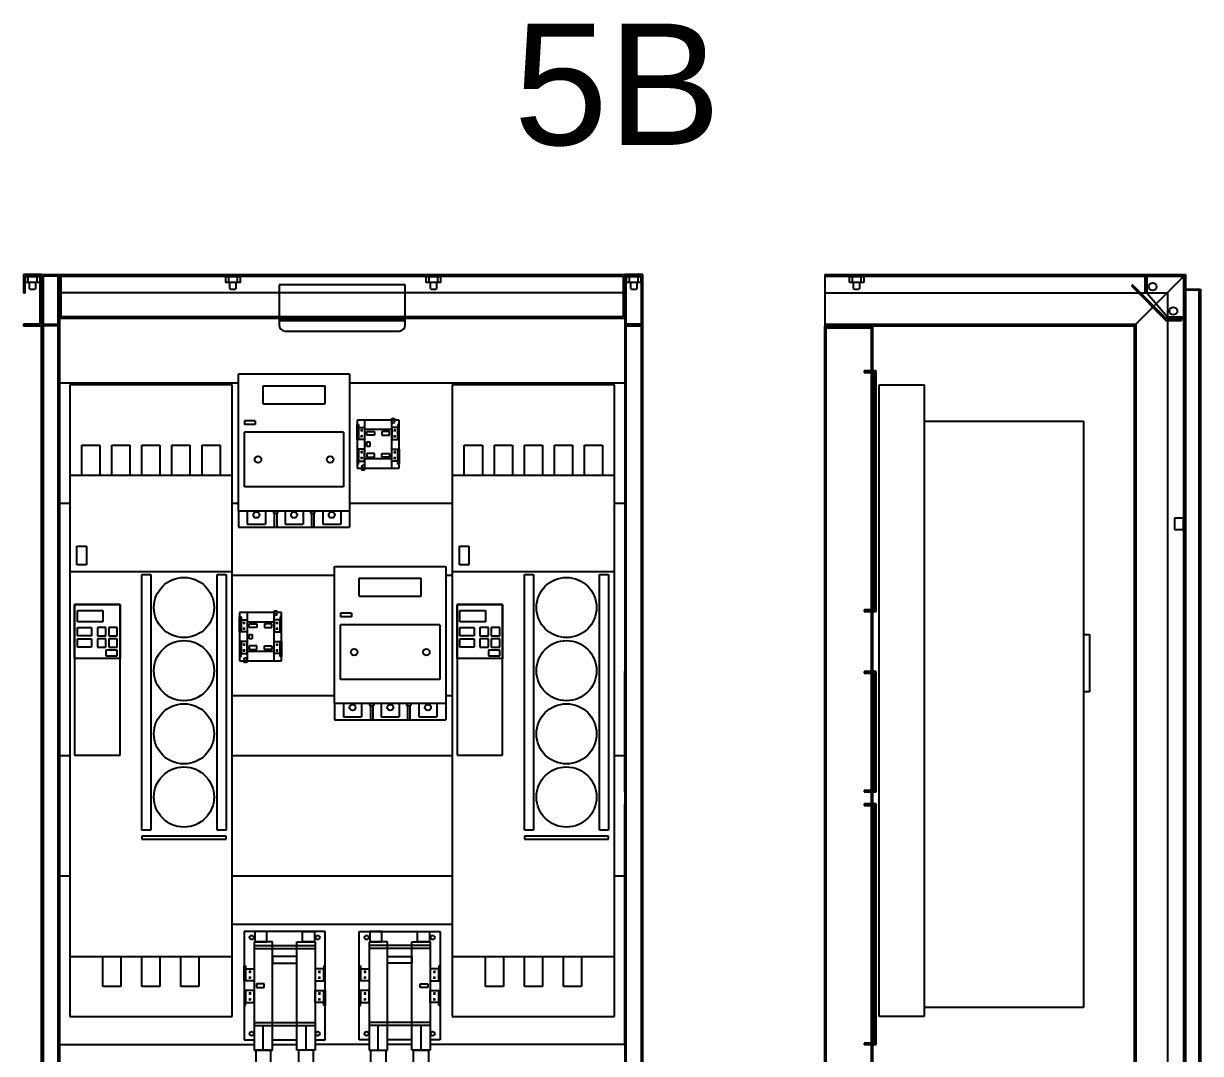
# Model space of a CAD drawing. Header units: millimetres. Extents: x 3151 to 30896, y 1337 to 7086.
# Drawn here: x 21714 to 23671, y 5242 to 6954 of the extents above; entities that cross this region are included whole.
import ezdxf

# ---------------------------------------------------------------- set-up
doc = ezdxf.new("R2010")
doc.units = ezdxf.units.MM
doc.styles.get("Standard").update_dxf_attribs({"font": 'arial.ttf'})

msp = doc.modelspace()

# ---------------------------------------------------------------- hatches: boundary and pattern name
for points in [[(23614.1, 6460.5), (23640.2, 6460.5), (23640.2, 6463.2), (23615.2, 6463.2), (23558.6, 6519.8), (23556.7, 6517.9)], [(23616.5, 6463.7), (23616.5, 6466.3), (23643.8, 6466.3), (23643.8, 6534), (23582.1, 6534), (23582.1, 6506.7), (23579.5, 6506.7), (23579.5, 6536.7), (23646.5, 6536.7), (23646.5, 6463.7)], [(23132, 6376.7), (23112, 6376.7), (23112, 6374), (23129.3, 6374), (23129.3, 5979.3), (23112, 5979.3), (23112, 5976.7), (23132, 5976.7)], [(23132, 5876.7), (23112, 5876.7), (23112, 5874), (23129.3, 5874), (23129.3, 5679.3), (23112, 5679.3), (23112, 5676.7), (23132, 5676.7)], [(23132, 5656.7), (23112, 5656.7), (23112, 5654), (23129.3, 5654), (23129.3, 5259.3), (23112, 5259.3), (23112, 5256.7), (23132, 5256.7)]]:
    msp.add_hatch(color=7).paths.add_polyline_path(points)

# ---------------------------------------------------------------- linework, layer by layer
at = {"color": 7}
for p, q in [((21743.8, 6536.7), (21713.8, 6536.7)), ((21713.8, 6536.7), (21713.8, 6506.7)), ((21716.5, 6506.7), (21716.5, 6534)), ((21716.5, 6534), (21741.2, 6534)), ((21741.2, 6534), (21741.2, 6454.3)), ((21743.8, 4336.7), (21743.8, 6536.7)), ((21743.8, 6536.7), (21773.8, 6536.7)), ((21743.8, 6451.7), (21743.8, 6536.7)), ((21743.8, 6536.7), (21773.8, 6536.7)), ((21743.8, 6451.7), (21743.8, 6536.7)), ((21771.2, 6534), (21746.5, 6534)), ((21746.5, 6534), (21746.5, 4339.3)), ((21771.2, 6534), (21746.5, 6534)), ((21746.5, 6534), (21746.5, 6454.3)), ((21771.2, 4339.3), (21771.2, 6534)), ((21771.2, 6506.7), (21771.2, 6534)), ((21773.8, 6536.7), (21773.8, 4336.7)), ((21773.8, 6463.7), (21773.8, 6536.7)), ((21773.8, 6536.7), (22713.8, 6536.7)), ((21773.8, 6536.7), (21773.8, 6506.7)), ((21776.5, 6534), (22711.2, 6534)), ((21776.5, 6466.3), (21776.5, 6534)), ((22348.8, 6519.5), (22138.8, 6519.5)), ((22138.8, 6519.5), (22138.8, 6460.5)), ((22348.8, 6460.5), (22348.8, 6519.5)), ((22711.2, 6534), (22711.2, 6466.3)), ((22743.8, 6536.7), (22713.8, 6536.7)), ((22713.8, 6536.7), (22713.8, 4336.7)), ((22713.8, 6536.7), (22713.8, 6463.7)), ((22743.8, 6536.7), (22713.8, 6536.7)), ((22713.8, 6536.7), (22713.8, 6506.7)), ((22716.5, 6534), (22741.2, 6534)), ((22716.5, 4339.3), (22716.5, 6534)), ((22716.5, 6506.7), (22716.5, 6534)), ((22716.5, 6534), (22741.2, 6534)), ((22741.2, 6534), (22741.2, 4339.3)), ((22741.2, 6534), (22741.2, 6454.3)), ((22743.8, 4336.7), (22743.8, 6536.7)), ((22743.8, 6451.7), (22743.8, 6536.7)), ((23046.5, 6536.7), (23646.5, 6536.7)), ((23046.5, 6536.7), (23116.5, 6536.7)), ((23046.5, 6536.7), (23046.5, 4336.7)), ((23046.5, 6534), (23646.5, 6534)), ((23087.6, 6533.7), (23111.4, 6533.7)), ((23087.6, 6523.7), (23087.6, 6533.7)), ((23111.4, 6523.7), (23087.6, 6523.7)), ((23092.5, 6523.7), (23092.5, 6533.7)), ((23092.5, 6533.7), (23106.5, 6533.7)), ((23106.5, 6523.7), (23092.5, 6523.7)), ((23094.5, 6533.7), (23094.5, 6536.7)), ((23094.5, 6513.8), (23094.5, 6523.7)), ((23104.5, 6536.7), (23104.5, 6533.7)), ((23104.5, 6523.7), (23104.5, 6513.8)), ((23106.5, 6533.7), (23106.5, 6523.7)), ((23111.4, 6533.7), (23111.4, 6523.7)), ((23558.6, 6519.8), (23556.7, 6517.9)), ((23615.2, 6463.2), (23558.6, 6519.8)), ((23646.5, 6536.7), (23561.5, 6451.7)), ((23579.5, 6506.7), (23579.5, 6536.7)), ((23579.5, 6536.7), (23646.5, 6536.7)), ((23643.8, 6534), (23582.1, 6534)), ((23582.1, 6534), (23582.1, 6506.7)), ((23643.8, 4336.7), (23643.8, 6536.7)), ((23643.8, 6466.3), (23643.8, 6534)), ((23646.5, 6536.7), (23646.5, 4336.7)), ((23646.5, 6536.7), (23646.5, 6463.7)), ((21713.8, 6506.7), (21716.5, 6506.7)), ((21773.8, 6506.7), (21771.2, 6506.7)), ((22711.2, 6506.7), (21776.5, 6506.7)), ((22713.8, 6506.7), (22716.5, 6506.7)), ((23046.5, 6506.7), (23616.5, 6506.7)), ((23096.5, 6511.8), (23094.5, 6513.8)), ((23102.5, 6511.8), (23096.5, 6511.8)), ((23104.5, 6513.8), (23102.5, 6511.8)), ((23556.7, 6517.9), (23614.1, 6460.5)), ((23582.1, 6506.7), (23579.5, 6506.7)), ((23582.1, 6506.7), (23616.5, 6466.3)), ((23616.5, 6506.7), (23616.5, 4366.7)), ((23646.5, 6510.8), (23646.5, 6512.8)), ((23646.5, 6512.8), (23671.5, 6512.8)), ((23646.5, 6510.8), (23646.5, 4401.8)), ((23669.5, 6510.8), (23646.5, 6510.8)), ((23669.5, 4401.8), (23669.5, 6510.8)), ((23671.5, 6512.8), (23671.5, 4399.8)), ((22713.8, 6463.7), (21773.8, 6463.7)), ((22711.2, 6466.3), (21776.5, 6466.3)), ((22348.8, 6460.5), (22138.8, 6460.5)), ((22138.8, 6460.5), (22138.8, 6453)), ((22138.8, 6460.5), (22348.8, 6460.5)), ((22348.8, 6453), (22348.8, 6460.5)), ((23614.1, 6460.5), (23640.2, 6460.5)), ((23640.2, 6463.2), (23615.2, 6463.2)), ((23616.5, 6463.7), (23616.5, 6466.3)), ((23616.5, 6466.3), (23643.8, 6466.3)), ((23646.5, 6463.7), (23616.5, 6463.7)), ((23640.2, 6460.5), (23640.2, 6463.2)), ((21713.8, 6454.3), (21713.8, 6451.7)), ((21741.2, 6454.3), (21713.8, 6454.3)), ((21713.8, 6451.7), (21743.8, 6451.7)), ((21773.8, 6451.7), (21743.8, 6451.7)), ((21746.5, 6454.3), (21773.8, 6454.3)), ((21773.8, 6454.3), (21773.8, 6451.7)), ((22148.8, 6443), (22338.8, 6443)), ((22713.8, 6454.3), (22713.8, 6451.7)), ((22741.2, 6454.3), (22713.8, 6454.3)), ((22713.8, 6451.7), (22743.8, 6451.7)), ((23046.5, 6454.3), (23564.1, 6454.3)), ((23046.5, 6451.7), (23561.5, 6451.7)), ((23046.5, 4422.2), (23046.5, 6451.2)), ((23126.5, 6451.2), (23046.5, 6451.2)), ((23046.5, 6451.2), (23046.5, 4422.2)), ((23049.1, 4422.2), (23049.1, 6451.2)), ((23049.1, 6448.5), (23123.8, 6448.5)), ((23123.8, 6451.2), (23123.8, 4422.2)), ((23126.5, 4422.2), (23126.5, 6451.2)), ((23561.5, 6451.7), (23561.5, 4421.7)), ((23564.1, 6454.3), (23564.1, 4419)), ((22071.3, 6371.7), (22256.3, 6371.7)), ((22071.3, 6143.7), (22071.3, 6371.7)), ((22256.3, 6371.7), (22256.3, 6143.7)), ((23132, 6376.7), (23112, 6376.7)), ((23112, 6376.7), (23112, 6374)), ((23112, 6374), (23129.3, 6374)), ((23129.3, 6374), (23129.3, 5979.3)), ((23132, 5976.7), (23132, 6376.7)), ((21773.8, 6356.7), (22071.3, 6356.7)), ((22060.7, 6353.3), (21790.7, 6353.3)), ((21790.7, 6353.3), (21790.7, 5303.3)), ((22060.7, 5303.3), (22060.7, 6353.3)), ((22112.2, 6352.1), (22215.5, 6352.1)), ((22112.2, 6322.1), (22112.2, 6352.1)), ((22215.5, 6322.1), (22215.5, 6352.1)), ((22256.3, 6356.7), (22713.8, 6356.7)), ((22697, 6353.3), (22427, 6353.3)), ((22427, 6353.3), (22427, 5303.3)), ((22697, 5303.3), (22697, 6353.3)), ((23137, 6353.3), (23212, 6353.3)), ((23137, 5303.3), (23137, 6353.3)), ((23212, 6353.3), (23212, 5303.3)), ((22112.2, 6322.1), (22215.5, 6322.1)), ((22099.3, 6293.7), (22081.3, 6293.7)), ((22081.3, 6293.7), (22081.3, 6287.7)), ((22099.3, 6287.7), (22081.3, 6287.7)), ((22099.3, 6293.7), (22099.3, 6287.7)), ((22281.2, 6294.8), (22268.7, 6294.8)), ((22268.7, 6294.8), (22268.7, 6214.8)), ((22268.7, 6262.8), (22268.7, 6287.8)), ((22268.7, 6287.8), (22271.2, 6287.8)), ((22271.2, 6287.8), (22271.2, 6262.8)), ((22326.2, 6294.8), (22281.2, 6294.8)), ((22281.2, 6294.8), (22281.2, 6214.8)), ((22326.2, 6214.8), (22326.2, 6294.8)), ((22338.7, 6294.8), (22333.1, 6294.8)), ((22338.7, 6287.8), (22336.2, 6287.8)), ((22336.2, 6287.8), (22336.2, 6262.8)), ((22338.7, 6214.8), (22338.7, 6294.8)), ((22338.7, 6262.8), (22338.7, 6287.8)), ((23212, 6293.3), (23477, 6293.3)), ((23477, 6293.3), (23477, 5318.3)), ((22246.3, 6274.7), (22081.3, 6274.7)), ((22081.3, 6183.7), (22081.3, 6274.7)), ((22246.3, 6274.7), (22246.3, 6183.7)), ((22271.2, 6262.8), (22271.2, 6282.8)), ((22271.2, 6282.8), (22281.2, 6282.8)), ((22278.2, 6277.7), (22274.2, 6277.7)), ((22278.2, 6268), (22274.2, 6268)), ((22276.2, 6279.7), (22276.2, 6275.7)), ((22276.2, 6266), (22276.2, 6270)), ((22281.2, 6282.8), (22281.2, 6262.8)), ((22326.2, 6279.1), (22281.2, 6279.1)), ((22284.9, 6270), (22284.9, 6276.1)), ((22284.9, 6276.1), (22297.4, 6276.1)), ((22297.4, 6270), (22284.9, 6270)), ((22297.4, 6276.1), (22297.4, 6270)), ((22322.6, 6276.1), (22310.1, 6276.1)), ((22310.1, 6276.1), (22310.1, 6270)), ((22310.1, 6270), (22322.6, 6270)), ((22322.6, 6270), (22322.6, 6276.1)), ((22336.2, 6282.8), (22326.2, 6282.8)), ((22326.2, 6282.8), (22326.2, 6262.8)), ((22329.2, 6277.7), (22333.2, 6277.7)), ((22329.2, 6268), (22333.2, 6268)), ((22331.2, 6279.7), (22331.2, 6275.7)), ((22331.2, 6266), (22331.2, 6270)), ((22336.2, 6262.8), (22336.2, 6282.8)), ((21810.7, 6203.3), (21810.7, 6253.3)), ((21810.7, 6253.3), (21840.7, 6253.3)), ((21840.7, 6253.3), (21840.7, 6203.3)), ((21860.7, 6203.3), (21860.7, 6253.3)), ((21860.7, 6253.3), (21890.7, 6253.3)), ((21890.7, 6253.3), (21890.7, 6203.3)), ((21910.7, 6203.3), (21910.7, 6253.3)), ((21910.7, 6253.3), (21940.7, 6253.3)), ((21940.7, 6253.3), (21940.7, 6203.3)), ((21960.7, 6203.3), (21960.7, 6253.3)), ((21960.7, 6253.3), (21990.7, 6253.3)), ((21990.7, 6253.3), (21990.7, 6203.3)), ((22010.7, 6203.3), (22010.7, 6253.3)), ((22010.7, 6253.3), (22040.7, 6253.3)), ((22040.7, 6253.3), (22040.7, 6203.3)), ((22271.2, 6262.8), (22268.7, 6262.8)), ((22271.2, 6246.7), (22268.7, 6246.7)), ((22268.7, 6246.7), (22268.7, 6221.7)), ((22281.2, 6262.8), (22271.2, 6262.8)), ((22271.2, 6221.7), (22271.2, 6246.7)), ((22281.2, 6246.7), (22271.2, 6246.7)), ((22271.2, 6246.7), (22271.2, 6226.7)), ((22281.2, 6226.7), (22281.2, 6246.7)), ((22284.9, 6258.5), (22290, 6258.5)), ((22284.9, 6251.1), (22284.9, 6258.5)), ((22290, 6251.1), (22284.9, 6251.1)), ((22290, 6258.5), (22290, 6251.1)), ((22326.2, 6262.8), (22336.2, 6262.8)), ((22326.2, 6246.7), (22336.2, 6246.7)), ((22326.2, 6226.7), (22326.2, 6246.7)), ((22336.2, 6262.8), (22338.7, 6262.8)), ((22336.2, 6246.7), (22336.2, 6226.7)), ((22336.2, 6246.7), (22338.7, 6246.7)), ((22336.2, 6221.7), (22336.2, 6246.7)), ((22338.7, 6246.7), (22338.7, 6221.7)), ((22447, 6203.3), (22447, 6253.3)), ((22447, 6253.3), (22477, 6253.3)), ((22477, 6253.3), (22477, 6203.3)), ((22497, 6203.3), (22497, 6253.3)), ((22497, 6253.3), (22527, 6253.3)), ((22527, 6253.3), (22527, 6203.3)), ((22547, 6203.3), (22547, 6253.3)), ((22547, 6253.3), (22577, 6253.3)), ((22577, 6253.3), (22577, 6203.3)), ((22597, 6203.3), (22597, 6253.3)), ((22597, 6253.3), (22627, 6253.3)), ((22627, 6253.3), (22627, 6203.3)), ((22647, 6203.3), (22647, 6253.3)), ((22647, 6253.3), (22677, 6253.3)), ((22677, 6253.3), (22677, 6203.3)), ((22271.2, 6226.7), (22281.2, 6226.7)), ((22278.2, 6241.6), (22274.2, 6241.6)), ((22278.2, 6231.8), (22274.2, 6231.8)), ((22276.2, 6243.6), (22276.2, 6239.6)), ((22276.2, 6229.8), (22276.2, 6233.8)), ((22326.2, 6230.4), (22281.2, 6230.4)), ((22297.4, 6239.6), (22284.9, 6239.6)), ((22284.9, 6239.6), (22284.9, 6233.4)), ((22284.9, 6233.4), (22297.4, 6233.4)), ((22297.4, 6233.4), (22297.4, 6239.6)), ((22310.1, 6239.6), (22322.6, 6239.6)), ((22310.1, 6233.4), (22310.1, 6239.6)), ((22322.6, 6233.4), (22310.1, 6233.4)), ((22322.6, 6239.6), (22322.6, 6233.4)), ((22336.2, 6226.7), (22326.2, 6226.7)), ((22329.2, 6241.6), (22333.2, 6241.6)), ((22329.2, 6231.8), (22333.2, 6231.8)), ((22331.2, 6243.6), (22331.2, 6239.6)), ((22331.2, 6229.8), (22331.2, 6233.8)), ((22268.7, 6221.7), (22271.2, 6221.7)), ((22268.7, 6214.8), (22274.4, 6214.8)), ((22281.2, 6214.8), (22326.2, 6214.8)), ((22326.2, 6214.8), (22338.7, 6214.8)), ((22326.2, 6214.8), (22338.7, 6214.8)), ((22338.7, 6221.7), (22336.2, 6221.7)), ((21790.7, 6203.3), (22060.7, 6203.3)), ((22427, 6203.3), (22697, 6203.3)), ((22246.3, 6183.7), (22081.3, 6183.7)), ((21773.8, 6156.7), (21790.7, 6156.7)), ((22060.7, 6156.7), (22071.3, 6156.7)), ((22256.3, 6156.7), (22427, 6156.7)), ((22697, 6156.7), (22713.8, 6156.7)), ((22256.3, 6143.7), (22071.3, 6143.7)), ((22071.3, 6143.7), (22071.3, 6116.7)), ((22086.1, 6143.7), (22086.1, 6121.7)), ((22116.1, 6143.7), (22116.1, 6121.7)), ((22129.4, 6143.7), (22129.4, 6140.2)), ((22129.4, 6140.2), (22136.4, 6140.2)), ((22130.9, 6140.2), (22130.9, 6116.7)), ((22134.9, 6140.2), (22134.9, 6116.7)), ((22136.4, 6143.7), (22136.4, 6140.2)), ((22148.8, 6143.7), (22148.8, 6121.7)), ((22178.8, 6143.7), (22178.8, 6121.7)), ((22191.1, 6143.7), (22191.1, 6140.2)), ((22191.1, 6140.2), (22198.1, 6140.2)), ((22192.6, 6140.2), (22192.6, 6116.7)), ((22196.6, 6140.2), (22196.6, 6116.7)), ((22198.1, 6143.7), (22198.1, 6140.2)), ((22211.5, 6143.7), (22211.5, 6121.7)), ((22241.5, 6143.7), (22241.5, 6121.7)), ((22256.3, 6143.7), (22256.3, 6116.7)), ((23643.5, 6131.6), (23628.5, 6131.6)), ((23628.5, 6131.6), (23628.5, 6113.1)), ((23643.5, 6113.1), (23643.5, 6131.6)), ((22071.3, 6116.7), (22256.3, 6116.7)), ((22086.1, 6121.7), (22116.1, 6121.7)), ((22148.8, 6121.7), (22178.8, 6121.7)), ((22211.5, 6121.7), (22241.5, 6121.7)), ((23628.5, 6113.1), (23643.5, 6113.1)), ((21802.6, 6085.5), (21818.4, 6085.5)), ((21802.6, 6054.1), (21802.6, 6085.5)), ((21818.4, 6085.5), (21818.4, 6054.1)), ((22438.8, 6085.5), (22454.6, 6085.5)), ((22438.8, 6054.1), (22438.8, 6085.5)), ((22454.6, 6085.5), (22454.6, 6054.1)), ((21818.4, 6054.1), (21802.6, 6054.1)), ((22231.3, 6051.7), (22416.3, 6051.7)), ((22231.3, 5823.7), (22231.3, 6051.7)), ((22416.3, 6051.7), (22416.3, 5823.7)), ((22454.6, 6054.1), (22438.8, 6054.1)), ((21790.7, 6043.3), (22060.7, 6043.3)), ((21910.7, 5613.3), (21910.7, 6038.3)), ((21910.7, 6038.3), (21925.7, 6038.3)), ((21925.7, 6038.3), (21925.7, 5613.3)), ((22035.7, 5613.3), (22035.7, 6038.3)), ((22035.7, 6038.3), (22050.7, 6038.3)), ((22050.7, 6038.3), (22050.7, 5613.3)), ((22231.3, 6036.7), (22060.7, 6036.7)), ((22272.2, 6032.1), (22375.5, 6032.1)), ((22272.2, 6002.1), (22272.2, 6032.1)), ((22375.5, 6002.1), (22375.5, 6032.1)), ((22427, 6036.7), (22416.3, 6036.7)), ((22427, 6043.3), (22697, 6043.3)), ((22547, 5613.3), (22547, 6038.3)), ((22547, 6038.3), (22562, 6038.3)), ((22562, 6038.3), (22562, 5613.3)), ((22672, 5613.3), (22672, 6038.3)), ((22672, 6038.3), (22687, 6038.3)), ((22687, 6038.3), (22687, 5613.3)), ((22272.2, 6002.1), (22375.5, 6002.1)), ((21798.8, 5988.1), (21874.4, 5988.1)), ((21798.8, 5898.3), (21798.8, 5988.1)), ((21874.4, 5988.1), (21798.8, 5988.1)), ((21798.8, 5988.1), (21798.8, 5738.1)), ((21803.5, 5978.6), (21846, 5978.6)), ((21803.5, 5959.7), (21803.5, 5978.6)), ((21846, 5978.6), (21846, 5959.7)), ((21874.4, 5988.1), (21874.4, 5898.3)), ((21874.4, 5738.1), (21874.4, 5988.1)), ((22085.6, 5974.8), (22073.1, 5974.8)), ((22073.1, 5974.8), (22073.1, 5894.8)), ((22130.6, 5974.8), (22085.6, 5974.8)), ((22085.6, 5974.8), (22085.6, 5894.8)), ((22130.6, 5894.8), (22130.6, 5974.8)), ((22143.1, 5974.8), (22137.4, 5974.8)), ((22143.1, 5894.8), (22143.1, 5974.8)), ((22259.3, 5973.7), (22241.3, 5973.7)), ((22241.3, 5973.7), (22241.3, 5967.7)), ((22259.3, 5973.7), (22259.3, 5967.7)), ((22435.1, 5988.1), (22510.7, 5988.1)), ((22435.1, 5898.3), (22435.1, 5988.1)), ((22510.7, 5988.1), (22435.1, 5988.1)), ((22435.1, 5988.1), (22435.1, 5738.1)), ((22439.8, 5978.6), (22482.3, 5978.6)), ((22439.8, 5959.7), (22439.8, 5978.6)), ((22482.3, 5978.6), (22482.3, 5959.7)), ((22510.7, 5988.1), (22510.7, 5898.3)), ((22510.7, 5738.1), (22510.7, 5988.1)), ((23129.3, 5979.3), (23112, 5979.3)), ((23112, 5979.3), (23112, 5976.7)), ((23112, 5976.7), (23132, 5976.7)), ((21846, 5959.7), (21803.5, 5959.7)), ((22073.1, 5942.8), (22073.1, 5967.8)), ((22073.1, 5967.8), (22075.6, 5967.8)), ((22075.6, 5967.8), (22075.6, 5942.8)), ((22075.6, 5942.8), (22075.6, 5962.8)), ((22075.6, 5962.8), (22085.6, 5962.8)), ((22082.6, 5957.7), (22078.6, 5957.7)), ((22080.6, 5959.7), (22080.6, 5955.7)), ((22085.6, 5962.8), (22085.6, 5942.8)), ((22130.6, 5959.1), (22085.6, 5959.1)), ((22089.3, 5950), (22089.3, 5956.1)), ((22089.3, 5956.1), (22101.8, 5956.1)), ((22101.8, 5956.1), (22101.8, 5950)), ((22127, 5956.1), (22114.4, 5956.1)), ((22114.4, 5956.1), (22114.4, 5950)), ((22127, 5950), (22127, 5956.1)), ((22140.6, 5962.8), (22130.6, 5962.8)), ((22130.6, 5962.8), (22130.6, 5942.8)), ((22133.6, 5957.7), (22137.6, 5957.7)), ((22135.6, 5959.7), (22135.6, 5955.7)), ((22143.1, 5967.8), (22140.6, 5967.8)), ((22140.6, 5967.8), (22140.6, 5942.8)), ((22140.6, 5942.8), (22140.6, 5962.8)), ((22143.1, 5942.8), (22143.1, 5967.8)), ((22259.3, 5967.7), (22241.3, 5967.7)), ((22406.3, 5954.7), (22241.3, 5954.7)), ((22241.3, 5863.7), (22241.3, 5954.7)), ((22406.3, 5954.7), (22406.3, 5863.7)), ((22482.3, 5959.7), (22439.8, 5959.7)), ((21803.5, 5950.3), (21827.1, 5950.3)), ((21803.5, 5936.1), (21803.5, 5950.3)), ((21827.1, 5936.1), (21803.5, 5936.1)), ((21827.1, 5950.3), (21827.1, 5936.1)), ((21850.8, 5950.3), (21836.6, 5950.3)), ((21836.6, 5950.3), (21836.6, 5936.1)), ((21836.6, 5936.1), (21850.8, 5936.1)), ((21850.8, 5936.1), (21850.8, 5950.3)), ((21869.7, 5950.3), (21855.5, 5950.3)), ((21855.5, 5950.3), (21855.5, 5936.1)), ((21855.5, 5936.1), (21869.7, 5936.1)), ((21869.7, 5936.1), (21869.7, 5950.3)), ((22075.6, 5942.8), (22073.1, 5942.8)), ((22085.6, 5942.8), (22075.6, 5942.8)), ((22082.6, 5948), (22078.6, 5948)), ((22080.6, 5946), (22080.6, 5950)), ((22101.8, 5950), (22089.3, 5950)), ((22089.3, 5938.5), (22094.4, 5938.5)), ((22089.3, 5931.1), (22089.3, 5938.5)), ((22094.4, 5938.5), (22094.4, 5931.1)), ((22114.4, 5950), (22127, 5950)), ((22130.6, 5942.8), (22140.6, 5942.8)), ((22133.6, 5948), (22137.6, 5948)), ((22135.6, 5946), (22135.6, 5950)), ((22140.6, 5942.8), (22143.1, 5942.8)), ((22439.8, 5950.3), (22463.4, 5950.3)), ((22439.8, 5936.1), (22439.8, 5950.3)), ((22463.4, 5936.1), (22439.8, 5936.1)), ((22463.4, 5950.3), (22463.4, 5936.1)), ((22487, 5950.3), (22472.9, 5950.3)), ((22472.9, 5950.3), (22472.9, 5936.1)), ((22472.9, 5936.1), (22487, 5936.1)), ((22487, 5936.1), (22487, 5950.3)), ((22505.9, 5950.3), (22491.8, 5950.3)), ((22491.8, 5950.3), (22491.8, 5936.1)), ((22491.8, 5936.1), (22505.9, 5936.1)), ((22505.9, 5936.1), (22505.9, 5950.3)), ((23477, 5938.3), (23487, 5938.3)), ((23487, 5938.3), (23487, 5843.3)), ((21803.5, 5931.4), (21827.1, 5931.4)), ((21803.5, 5917.2), (21803.5, 5931.4)), ((21827.1, 5917.2), (21803.5, 5917.2)), ((21827.1, 5931.4), (21827.1, 5917.2)), ((21850.8, 5931.4), (21836.6, 5931.4)), ((21836.6, 5931.4), (21836.6, 5917.2)), ((21836.6, 5917.2), (21850.8, 5917.2)), ((21850.8, 5917.2), (21850.8, 5931.4)), ((21869.7, 5912.5), (21850.8, 5912.5)), ((21850.8, 5912.5), (21850.8, 5903)), ((21869.7, 5931.4), (21855.5, 5931.4)), ((21855.5, 5931.4), (21855.5, 5917.2)), ((21855.5, 5917.2), (21869.7, 5917.2)), ((21869.7, 5917.2), (21869.7, 5931.4)), ((21869.7, 5903), (21869.7, 5912.5)), ((22075.6, 5926.7), (22073.1, 5926.7)), ((22073.1, 5926.7), (22073.1, 5901.7)), ((22075.6, 5901.7), (22075.6, 5926.7)), ((22085.6, 5926.7), (22075.6, 5926.7)), ((22075.6, 5926.7), (22075.6, 5906.7)), ((22082.6, 5921.6), (22078.6, 5921.6)), ((22080.6, 5923.6), (22080.6, 5919.6)), ((22080.6, 5909.8), (22080.6, 5913.8)), ((22085.6, 5906.7), (22085.6, 5926.7)), ((22094.4, 5931.1), (22089.3, 5931.1)), ((22101.8, 5919.6), (22089.3, 5919.6)), ((22089.3, 5919.6), (22089.3, 5913.4)), ((22089.3, 5913.4), (22101.8, 5913.4)), ((22101.8, 5913.4), (22101.8, 5919.6)), ((22114.4, 5919.6), (22127, 5919.6)), ((22114.4, 5913.4), (22114.4, 5919.6)), ((22127, 5913.4), (22114.4, 5913.4)), ((22127, 5919.6), (22127, 5913.4)), ((22130.6, 5926.7), (22140.6, 5926.7)), ((22130.6, 5906.7), (22130.6, 5926.7)), ((22133.6, 5921.6), (22137.6, 5921.6)), ((22135.6, 5923.6), (22135.6, 5919.6)), ((22135.6, 5909.8), (22135.6, 5913.8)), ((22140.6, 5926.7), (22140.6, 5906.7)), ((22140.6, 5926.7), (22143.1, 5926.7)), ((22140.6, 5901.7), (22140.6, 5926.7)), ((22143.1, 5926.7), (22143.1, 5901.7)), ((22439.8, 5931.4), (22463.4, 5931.4)), ((22439.8, 5917.2), (22439.8, 5931.4)), ((22463.4, 5917.2), (22439.8, 5917.2)), ((22463.4, 5931.4), (22463.4, 5917.2)), ((22487, 5931.4), (22472.9, 5931.4)), ((22472.9, 5931.4), (22472.9, 5917.2)), ((22472.9, 5917.2), (22487, 5917.2)), ((22487, 5917.2), (22487, 5931.4)), ((22505.9, 5912.5), (22487, 5912.5)), ((22487, 5912.5), (22487, 5903)), ((22505.9, 5931.4), (22491.8, 5931.4)), ((22491.8, 5931.4), (22491.8, 5917.2)), ((22491.8, 5917.2), (22505.9, 5917.2)), ((22505.9, 5917.2), (22505.9, 5931.4)), ((22505.9, 5903), (22505.9, 5912.5)), ((21874.4, 5898.3), (21798.8, 5898.3)), ((21850.8, 5903), (21869.7, 5903)), ((22073.1, 5901.7), (22075.6, 5901.7)), ((22073.1, 5894.8), (22078.8, 5894.8)), ((22075.6, 5906.7), (22085.6, 5906.7)), ((22082.6, 5911.8), (22078.6, 5911.8)), ((22130.6, 5910.4), (22085.6, 5910.4)), ((22085.6, 5894.8), (22130.6, 5894.8)), ((22140.6, 5906.7), (22130.6, 5906.7)), ((22130.6, 5894.8), (22143.1, 5894.8)), ((22130.6, 5894.8), (22143.1, 5894.8)), ((22133.6, 5911.8), (22137.6, 5911.8)), ((22143.1, 5901.7), (22140.6, 5901.7)), ((22510.7, 5898.3), (22435.1, 5898.3)), ((22487, 5903), (22505.9, 5903)), ((22713.8, 5676.7), (22713.8, 5876.7)), ((23132, 5876.7), (23112, 5876.7)), ((23112, 5876.7), (23112, 5874)), ((23112, 5874), (23129.3, 5874)), ((23129.3, 5874), (23129.3, 5679.3)), ((23132, 5676.7), (23132, 5876.7)), ((22406.3, 5863.7), (22241.3, 5863.7)), ((22231.3, 5836.7), (22060.7, 5836.7)), ((22427, 5836.7), (22416.3, 5836.7)), ((23487, 5843.3), (23477, 5843.3)), ((22416.3, 5823.7), (22231.3, 5823.7)), ((22231.3, 5823.7), (22231.3, 5796.7)), ((22246.1, 5823.7), (22246.1, 5801.7)), ((22276.1, 5823.7), (22276.1, 5801.7)), ((22289.4, 5823.7), (22289.4, 5820.2)), ((22289.4, 5820.2), (22296.4, 5820.2)), ((22290.9, 5820.2), (22290.9, 5796.7)), ((22294.9, 5820.2), (22294.9, 5796.7)), ((22296.4, 5823.7), (22296.4, 5820.2)), ((22308.8, 5823.7), (22308.8, 5801.7)), ((22338.8, 5823.7), (22338.8, 5801.7)), ((22351.1, 5823.7), (22351.1, 5820.2)), ((22351.1, 5820.2), (22358.1, 5820.2)), ((22352.6, 5820.2), (22352.6, 5796.7)), ((22356.6, 5820.2), (22356.6, 5796.7)), ((22358.1, 5823.7), (22358.1, 5820.2)), ((22371.5, 5823.7), (22371.5, 5801.7)), ((22401.5, 5823.7), (22401.5, 5801.7)), ((22416.3, 5823.7), (22416.3, 5796.7)), ((22231.3, 5796.7), (22416.3, 5796.7)), ((22246.1, 5801.7), (22276.1, 5801.7)), ((22308.8, 5801.7), (22338.8, 5801.7)), ((22371.5, 5801.7), (22401.5, 5801.7)), ((21790.7, 5736.7), (21773.8, 5736.7)), ((21798.8, 5738.1), (21874.4, 5738.1)), ((22427, 5736.7), (22060.7, 5736.7)), ((22435.1, 5738.1), (22510.7, 5738.1)), ((22713.8, 5736.7), (22697, 5736.7)), ((23129.3, 5679.3), (23112, 5679.3)), ((23112, 5679.3), (23112, 5676.7)), ((23112, 5676.7), (23132, 5676.7)), ((22713.8, 5256.7), (22713.8, 5656.7)), ((23132, 5656.7), (23112, 5656.7)), ((23112, 5656.7), (23112, 5654)), ((23112, 5654), (23129.3, 5654)), ((23129.3, 5654), (23129.3, 5259.3)), ((23132, 5256.7), (23132, 5656.7)), ((21925.7, 5613.3), (21910.7, 5613.3)), ((22050.7, 5603.3), (21910.7, 5603.3)), ((21910.7, 5603.3), (21910.7, 5598.3)), ((22050.7, 5613.3), (22035.7, 5613.3)), ((22050.7, 5598.3), (22050.7, 5603.3)), ((22562, 5613.3), (22547, 5613.3)), ((22687, 5603.3), (22547, 5603.3)), ((22547, 5603.3), (22547, 5598.3)), ((22687, 5613.3), (22672, 5613.3)), ((22687, 5598.3), (22687, 5603.3)), ((21910.7, 5598.3), (22050.7, 5598.3)), ((22547, 5598.3), (22687, 5598.3)), ((21790.7, 5536.7), (21773.8, 5536.7)), ((22427, 5536.7), (22060.7, 5536.7)), ((22713.8, 5536.7), (22697, 5536.7)), ((22060.7, 5456.7), (22427, 5456.7)), ((22215.7, 5444.8), (22080.7, 5444.8)), ((22080.7, 5444.8), (22080.7, 5264.8)), ((22118.7, 5444.8), (22098.7, 5444.8)), ((22098.7, 5444.8), (22098.7, 5427.3)), ((22118.7, 5427.3), (22118.7, 5444.8)), ((22177.7, 5427.3), (22177.7, 5444.8)), ((22177.7, 5444.8), (22197.7, 5444.8)), ((22197.7, 5444.8), (22197.7, 5427.3)), ((22215.7, 5264.8), (22215.7, 5444.8)), ((22272, 5264.8), (22272, 5444.8)), ((22272, 5444.8), (22407, 5444.8)), ((22310, 5444.8), (22290, 5444.8)), ((22290, 5444.8), (22290, 5427.3)), ((22310, 5427.3), (22310, 5444.8)), ((22369, 5427.3), (22369, 5444.8)), ((22369, 5444.8), (22389, 5444.8)), ((22389, 5444.8), (22389, 5427.3)), ((22407, 5444.8), (22407, 5264.8)), ((22127.7, 5427.3), (22097.7, 5427.3)), ((22097.7, 5427.3), (22097.7, 5247.3)), ((22098.7, 5427.3), (22118.7, 5427.3)), ((22127.7, 5247.3), (22127.7, 5427.3)), ((22168.7, 5247.3), (22168.7, 5427.3)), ((22168.7, 5427.3), (22198.7, 5427.3)), ((22197.7, 5427.3), (22177.7, 5427.3)), ((22198.7, 5427.3), (22198.7, 5247.3)), ((22319, 5427.3), (22289, 5427.3)), ((22289, 5427.3), (22289, 5247.3)), ((22290, 5427.3), (22310, 5427.3)), ((22319, 5247.3), (22319, 5427.3)), ((22360, 5247.3), (22360, 5427.3)), ((22360, 5427.3), (22390, 5427.3)), ((22389, 5427.3), (22369, 5427.3)), ((22390, 5427.3), (22390, 5247.3)), ((21790.7, 5403.3), (22060.7, 5403.3)), ((21845.7, 5353.3), (21845.7, 5403.3)), ((21875.7, 5403.3), (21875.7, 5353.3)), ((21910.7, 5353.3), (21910.7, 5403.3)), ((21940.7, 5403.3), (21940.7, 5353.3)), ((21975.7, 5353.3), (21975.7, 5403.3)), ((22005.7, 5403.3), (22005.7, 5353.3)), ((22097.7, 5421.2), (22198.7, 5421.2)), ((22097.7, 5416.2), (22198.7, 5416.2)), ((22168.7, 5403.3), (22127.7, 5403.3)), ((22127.7, 5403.3), (22127.7, 5392.3)), ((22168.7, 5392.3), (22168.7, 5403.3)), ((22390, 5421.2), (22289, 5421.2)), ((22390, 5416.2), (22289, 5416.2)), ((22319, 5392.3), (22319, 5403.3)), ((22319, 5403.3), (22360, 5403.3)), ((22360, 5403.3), (22360, 5392.3)), ((22427, 5403.3), (22697, 5403.3)), ((22482, 5353.3), (22482, 5403.3)), ((22512, 5403.3), (22512, 5353.3)), ((22547, 5353.3), (22547, 5403.3)), ((22577, 5403.3), (22577, 5353.3)), ((22612, 5353.3), (22612, 5403.3)), ((22642, 5403.3), (22642, 5353.3)), ((22080.7, 5362.8), (22080.7, 5387.8)), ((22080.7, 5387.8), (22083.2, 5387.8)), ((22083.2, 5387.8), (22083.2, 5362.8)), ((22127.7, 5392.3), (22168.7, 5392.3)), ((22215.7, 5387.8), (22213.2, 5387.8)), ((22213.2, 5387.8), (22213.2, 5362.8)), ((22215.7, 5362.8), (22215.7, 5387.8)), ((22272, 5362.8), (22272, 5387.8)), ((22272, 5387.8), (22274.5, 5387.8)), ((22274.5, 5387.8), (22274.5, 5362.8)), ((22360, 5392.3), (22319, 5392.3)), ((22407, 5387.8), (22404.5, 5387.8)), ((22404.5, 5387.8), (22404.5, 5362.8)), ((22407, 5362.8), (22407, 5387.8)), ((22083.2, 5362.8), (22083.2, 5382.8)), ((22083.2, 5382.8), (22097.7, 5382.8)), ((22092.5, 5377.7), (22088.5, 5377.7)), ((22092.5, 5368), (22088.5, 5368)), ((22090.5, 5379.7), (22090.5, 5375.7)), ((22090.5, 5366), (22090.5, 5370)), ((22097.7, 5382.8), (22097.7, 5362.8)), ((22213.2, 5382.8), (22198.7, 5382.8)), ((22198.7, 5382.8), (22198.7, 5362.8)), ((22204, 5377.7), (22208, 5377.7)), ((22204, 5368), (22208, 5368)), ((22206, 5379.7), (22206, 5375.7)), ((22206, 5366), (22206, 5370)), ((22213.2, 5362.8), (22213.2, 5382.8)), ((22274.5, 5362.8), (22274.5, 5382.8)), ((22274.5, 5382.8), (22289, 5382.8)), ((22283.7, 5377.7), (22279.7, 5377.7)), ((22283.7, 5368), (22279.7, 5368)), ((22281.7, 5379.7), (22281.7, 5375.7)), ((22281.7, 5366), (22281.7, 5370)), ((22289, 5382.8), (22289, 5362.8)), ((22404.5, 5382.8), (22390, 5382.8)), ((22390, 5382.8), (22390, 5362.8)), ((22395.2, 5377.7), (22399.2, 5377.7)), ((22395.2, 5368), (22399.2, 5368)), ((22397.2, 5379.7), (22397.2, 5375.7)), ((22397.2, 5366), (22397.2, 5370)), ((22404.5, 5362.8), (22404.5, 5382.8)), ((21875.7, 5353.3), (21845.7, 5353.3)), ((21940.7, 5353.3), (21910.7, 5353.3)), ((22005.7, 5353.3), (21975.7, 5353.3)), ((22083.2, 5362.8), (22080.7, 5362.8)), ((22083.2, 5346.7), (22080.7, 5346.7)), ((22080.7, 5346.7), (22080.7, 5321.7)), ((22097.7, 5362.8), (22083.2, 5362.8)), ((22097.7, 5346.7), (22083.2, 5346.7)), ((22083.2, 5346.7), (22083.2, 5326.7)), ((22083.2, 5321.7), (22083.2, 5346.7)), ((22097.7, 5326.7), (22097.7, 5346.7)), ((22113.9, 5357.8), (22101.4, 5357.8)), ((22101.4, 5357.8), (22101.4, 5351.7)), ((22101.4, 5351.7), (22113.9, 5351.7)), ((22113.9, 5351.7), (22113.9, 5357.8)), ((22198.7, 5362.8), (22213.2, 5362.8)), ((22198.7, 5346.7), (22213.2, 5346.7)), ((22198.7, 5326.7), (22198.7, 5346.7)), ((22213.2, 5362.8), (22215.7, 5362.8)), ((22213.2, 5346.7), (22213.2, 5326.7)), ((22213.2, 5346.7), (22215.7, 5346.7)), ((22213.2, 5321.7), (22213.2, 5346.7)), ((22215.7, 5346.7), (22215.7, 5321.7)), ((22274.5, 5362.8), (22272, 5362.8)), ((22274.5, 5346.7), (22272, 5346.7)), ((22272, 5346.7), (22272, 5321.7)), ((22289, 5362.8), (22274.5, 5362.8)), ((22289, 5346.7), (22274.5, 5346.7)), ((22274.5, 5346.7), (22274.5, 5326.7)), ((22274.5, 5321.7), (22274.5, 5346.7)), ((22289, 5326.7), (22289, 5346.7)), ((22373.8, 5357.8), (22386.3, 5357.8)), ((22373.8, 5351.7), (22373.8, 5357.8)), ((22386.3, 5351.7), (22373.8, 5351.7)), ((22386.3, 5357.8), (22386.3, 5351.7)), ((22390, 5362.8), (22404.5, 5362.8)), ((22390, 5346.7), (22404.5, 5346.7)), ((22390, 5326.7), (22390, 5346.7)), ((22404.5, 5362.8), (22407, 5362.8)), ((22404.5, 5346.7), (22404.5, 5326.7)), ((22404.5, 5346.7), (22407, 5346.7)), ((22404.5, 5321.7), (22404.5, 5346.7)), ((22407, 5346.7), (22407, 5321.7)), ((22512, 5353.3), (22482, 5353.3)), ((22577, 5353.3), (22547, 5353.3)), ((22642, 5353.3), (22612, 5353.3)), ((22083.2, 5326.7), (22097.7, 5326.7)), ((22092.5, 5341.6), (22088.5, 5341.6)), ((22092.5, 5331.8), (22088.5, 5331.8)), ((22090.5, 5343.6), (22090.5, 5339.6)), ((22090.5, 5329.8), (22090.5, 5333.8)), ((22213.2, 5326.7), (22198.7, 5326.7)), ((22204, 5341.6), (22208, 5341.6)), ((22204, 5331.8), (22208, 5331.8)), ((22206, 5343.6), (22206, 5339.6)), ((22206, 5329.8), (22206, 5333.8)), ((22274.5, 5326.7), (22289, 5326.7)), ((22283.7, 5341.6), (22279.7, 5341.6)), ((22283.7, 5331.8), (22279.7, 5331.8)), ((22281.7, 5343.6), (22281.7, 5339.6)), ((22281.7, 5329.8), (22281.7, 5333.8)), ((22404.5, 5326.7), (22390, 5326.7)), ((22395.2, 5341.6), (22399.2, 5341.6)), ((22395.2, 5331.8), (22399.2, 5331.8)), ((22397.2, 5343.6), (22397.2, 5339.6)), ((22397.2, 5329.8), (22397.2, 5333.8)), ((22080.7, 5321.7), (22083.2, 5321.7)), ((22215.7, 5321.7), (22213.2, 5321.7)), ((22272, 5321.7), (22274.5, 5321.7)), ((22407, 5321.7), (22404.5, 5321.7)), ((23477, 5318.3), (23212, 5318.3)), ((21790.7, 5303.3), (22060.7, 5303.3)), ((22097.7, 5293.3), (22198.7, 5293.3)), ((22097.7, 5288.3), (22198.7, 5288.3)), ((22112.7, 5247.3), (22112.7, 5288.3)), ((22183.7, 5247.3), (22183.7, 5288.3)), ((22390, 5293.3), (22289, 5293.3)), ((22390, 5288.3), (22289, 5288.3)), ((22304, 5247.3), (22304, 5288.3)), ((22375, 5247.3), (22375, 5288.3)), ((22427, 5303.3), (22697, 5303.3)), ((23212, 5303.3), (23137, 5303.3)), ((21773.8, 5256.7), (22097.7, 5256.7)), ((22080.7, 5264.8), (22097.7, 5264.8)), ((22097.7, 5247.3), (22127.7, 5247.3)), ((22125.2, 5247.3), (22100.2, 5247.3)), ((22100.2, 5247.3), (22100.2, 5207.3)), ((22125.2, 5207.3), (22125.2, 5247.3)), ((22127.7, 5264.8), (22168.7, 5264.8)), ((22127.7, 5256.7), (22168.7, 5256.7)), ((22198.7, 5247.3), (22168.7, 5247.3)), ((22196.2, 5247.3), (22171.2, 5247.3)), ((22171.2, 5247.3), (22171.2, 5207.3)), ((22196.2, 5207.3), (22196.2, 5247.3)), ((22198.7, 5264.8), (22215.7, 5264.8)), ((22289, 5256.7), (22198.7, 5256.7)), ((22289, 5264.8), (22272, 5264.8)), ((22289, 5247.3), (22319, 5247.3)), ((22291.5, 5207.3), (22291.5, 5247.3)), ((22291.5, 5247.3), (22316.5, 5247.3)), ((22316.5, 5247.3), (22316.5, 5207.3)), ((22360, 5264.8), (22319, 5264.8)), ((22360, 5256.7), (22319, 5256.7)), ((22390, 5247.3), (22360, 5247.3)), ((22362.5, 5207.3), (22362.5, 5247.3)), ((22362.5, 5247.3), (22387.5, 5247.3)), ((22387.5, 5247.3), (22387.5, 5207.3)), ((22407, 5264.8), (22390, 5264.8)), ((22713.8, 5256.7), (22390, 5256.7)), ((23129.3, 5259.3), (23112, 5259.3)), ((23112, 5259.3), (23112, 5256.7)), ((23112, 5256.7), (23132, 5256.7))]:
    msp.add_line(p, q, dxfattribs=at)
for points in [[(21716.9, 6533.7), (21740.8, 6533.7), (21740.8, 6523.7), (21716.9, 6523.7)], [(21735.8, 6523.7), (21721.8, 6523.7), (21721.8, 6533.7), (21735.8, 6533.7)], [(22050.3, 6533.7), (22074.1, 6533.7), (22074.1, 6523.7), (22050.3, 6523.7)], [(22069.2, 6523.7), (22055.2, 6523.7), (22055.2, 6533.7), (22069.2, 6533.7)], [(22383.6, 6533.7), (22407.4, 6533.7), (22407.4, 6523.7), (22383.6, 6523.7)], [(22402.5, 6523.7), (22388.5, 6523.7), (22388.5, 6533.7), (22402.5, 6533.7)], [(22716.9, 6533.7), (22740.8, 6533.7), (22740.8, 6523.7), (22716.9, 6523.7)], [(22735.8, 6523.7), (22721.8, 6523.7), (22721.8, 6533.7), (22735.8, 6533.7)]]:
    msp.add_lwpolyline(points, close=True, dxfattribs=at)
for points in [[(21733.8, 6523.7), (21733.8, 6513.8), (21731.8, 6511.8), (21725.8, 6511.8), (21723.8, 6513.8), (21723.8, 6523.7)], [(22067.2, 6523.7), (22067.2, 6513.8), (22065.2, 6511.8), (22059.2, 6511.8), (22057.2, 6513.8), (22057.2, 6523.7)], [(22400.5, 6523.7), (22400.5, 6513.8), (22398.5, 6511.8), (22392.5, 6511.8), (22390.5, 6513.8), (22390.5, 6523.7)], [(22733.8, 6523.7), (22733.8, 6513.8), (22731.8, 6511.8), (22725.8, 6511.8), (22723.8, 6513.8), (22723.8, 6523.7)]]:
    msp.add_lwpolyline(points, dxfattribs=at)
at = {"color": 7, "linetype": 'Continuous'}
for centre in [(23592, 6516.7), (23592, 6516.7), (23626.5, 6476.2), (23626.5, 6476.2)]:
    msp.add_circle(centre, 6.5, dxfattribs=at)
at = {"color": 7}
for centre, radius in [((22328.7, 6292.3), 2.4), ((22103.8, 6229.2), 5.5), ((22223.8, 6229.2), 5.5), ((22278.7, 6217.3), 2.4), ((22101.1, 6137.2), 5), ((22163.8, 6137.2), 5), ((22226.5, 6137.2), 5), ((21980.7, 5983.3), 50), ((22617, 5983.3), 50), ((22133.1, 5972.3), 2.4), ((21980.7, 5878.3), 50), ((22263.8, 5909.2), 5.5), ((22383.8, 5909.2), 5.5), ((22617, 5878.3), 50), ((22083.1, 5897.3), 2.4), ((21980.7, 5773.3), 50), ((22261.1, 5817.2), 5), ((22323.8, 5817.2), 5), ((22386.5, 5817.2), 5), ((22617, 5773.3), 50), ((21980.7, 5668.3), 50), ((22617, 5668.3), 50), ((22093.2, 5434.8), 3.4), ((22203.2, 5434.8), 3.4), ((22284.5, 5434.8), 3.4), ((22394.5, 5434.8), 3.4), ((22093.2, 5274.8), 3.4), ((22203.2, 5274.8), 3.4), ((22284.5, 5274.8), 3.4), ((22394.5, 5274.8), 3.4)]:
    msp.add_circle(centre, radius, dxfattribs=at)
for centre, radius, start, end in [((22148.8, 6453), 10, 180, 270), ((22338.8, 6453), 10, 270, 0), ((22328.7, 6292.3), 5, 30, 150), ((22278.7, 6217.3), 5, 210, 330), ((22133.1, 5972.3), 5, 30, 150), ((22083.1, 5897.3), 5, 210, 330)]:
    msp.add_arc(centre, radius, start, end, dxfattribs=at)

# ---------------------------------------------------------------- texts
msp.add_text('5B', height=201.81, dxfattribs=at).set_placement((22529, 6752.3))

doc.saveas('drawing.dxf')
